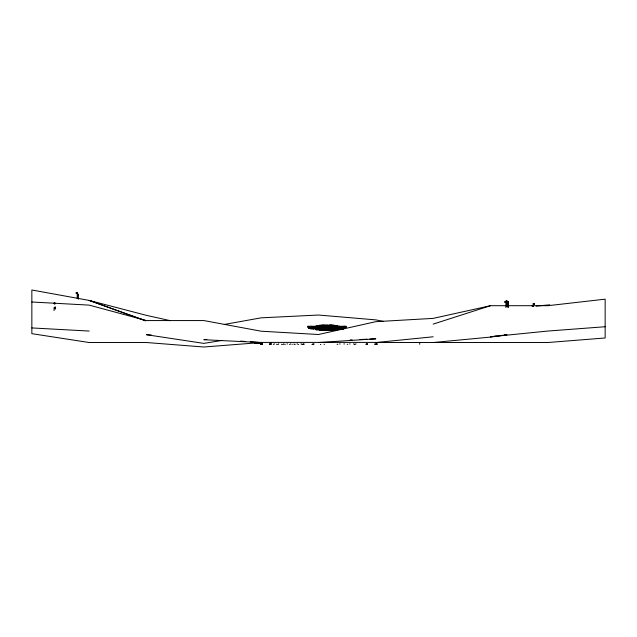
<?xml version="1.0" encoding="UTF-8"?>
<svg xmlns="http://www.w3.org/2000/svg" width="637" height="637" viewBox="0 0 637 637"><rect width="100%" height="100%" fill="white"/><g stroke="black" fill="none" stroke-linecap="round" stroke-linejoin="round"><path stroke-width="0.96" d="M343.431 328.939L343.431 327.729L343.423 328.939L333.78 328.939M342.387 327.378L346.01 327.378L346.002 326.263L335.826 326.263M341.91 328.939L341.958 327.729M344.099 327.378L344.155 326.263M313.285 328.939L313.348 327.729M311.039 326.263L310.975 327.378L313.046 327.378M337.777 328.939L337.865 327.729M339.306 326.263L339.561 327.378L339.473 326.263M318.349 328.939L318.452 327.729M331.869 327.729L331.758 328.939L329.751 328.939L329.64 327.729L330.523 327.729M325.005 327.729L324.663 328.939L324.544 327.729M325.388 328.939L325.73 327.729M330.356 326.263L330.245 327.378L332.625 327.378L332.522 326.263L332.188 327.378M324.352 326.263L324.241 327.378L324.695 327.378L324.352 326.263L325.372 326.263M433.16 324.114L490.49 305.704L547.82 305.704L605.15 299.159L605.15 337.976L547.82 342.523L375.83 342.523L433.16 336.79M490.49 305.704L433.16 318.381L375.83 321.677L318.5 334.505L261.17 331.216L203.84 320.562L146.51 320.562L89.18 305.115L31.85 302.002M224.248 324.464L261.17 317.831L318.5 315.036L375.83 319.885L383.601 321.438M222.305 340.405L203.84 343.383L146.51 334.72L151.455 335.062M507.012 334.783L490.49 337.077L433.16 342.523M496.319 336.01L490.49 336.79L547.82 331.057L605.15 326.733M498.261 335.747L501.176 335.357M504.09 334.966L506.041 334.704M536.163 306.071L549.795 304.82M206.802 339.425L203.84 339.712L261.17 342.523L203.84 347.006L146.51 342.523L89.18 342.523L31.85 333.669L31.85 289.994L89.18 300.417L146.51 315.371L170.398 320.69M318.5 342.523L375.83 338.82L369.898 339.075M344.068 326.55L343.948 326.51M344.068 327.131L343.948 327.1M344.076 327.689L343.948 327.649M350.127 339.943L352.11 339.855M360.016 339.513L366.936 339.21M308.778 326.693L310.641 326.67M310.649 327.259L308.443 327.307L308.913 327.322M310.649 327.808L308.443 327.856L308.913 327.872M343.725 327.155L345.19 327.107L340.867 327.084M315.888 328.373L315.243 328.413M343.733 327.705L345.198 327.657L340.867 327.633M343.733 328.294L345.198 328.246L327.872 328.278M309.908 327.259L312.433 327.227M309.908 327.808L312.433 327.776M311.772 326.646L314.837 326.622M311.78 327.227L314.845 327.203M311.772 327.784L314.845 327.752M324.209 325.284L321.518 325.324L324.137 325.332M329.456 325.308L332.148 325.268L329.528 325.26M324.209 325.515L321.518 325.555L325.149 325.563M329.456 325.539L332.148 325.499L329.528 325.491M314.296 326.614L321.112 326.566M314.296 327.203L332.203 327.092M314.296 327.752L332.211 327.641M329.456 329.823L332.148 329.783L329.528 329.775M324.209 330.03L321.518 330.07L325.149 330.077M329.456 330.046L332.148 330.014L329.528 329.998M324.567 325.268L327.681 325.252M326.319 325.276L319.312 325.332L326.232 325.324M327.346 325.324L334.353 325.26L327.434 325.268M326.319 325.499L319.312 325.563L326.232 325.555M327.346 325.555L334.353 325.491L327.434 325.499M328.931 325.825L337.936 325.722L316.016 325.849M320.849 326.566L324.687 326.542M328.947 327.283L330.914 327.275M325.388 328.286L308.451 328.437L314.758 328.477M324.567 329.783L326.104 329.775M326.319 329.783L319.312 329.847L326.232 329.839M327.346 329.831L337.881 329.64L315.777 329.751L334.361 329.695L327.434 329.783M326.319 330.014L319.312 330.077L326.232 330.07M327.346 330.062L334.353 329.998L327.434 330.006M325.985 325.34L327.553 325.332M326.104 325.491L327.681 325.483M325.985 325.571L327.561 325.563M324.591 326.542L328.437 326.518M324.599 328.262L328.445 328.238M325.985 329.855L327.553 329.847M326.104 330.006L327.681 329.998M325.985 330.085L327.561 330.077M328.366 326.526L332.203 326.502M331.973 326.51L335.739 326.494M331.973 327.092L335.739 327.076M331.973 327.641L335.747 327.625M335.349 326.502L341.504 326.486M335.357 327.084L341.504 327.076M335.357 327.633L341.512 327.625M332.594 328.262L334.632 328.254M77.324 293.402L76.066 293.402L76.066 292.55L77.388 292.55L77.388 298.482M78.423 295.114L77.626 295.114L77.626 294.262L78.47 294.262L78.391 299.207M505.953 301.548L504.623 301.548L504.623 302.392L505.882 302.392L505.882 301.548L505.866 307.472M507.012 301.874L505.754 301.874L505.754 301.022L507.076 301.022L507.076 306.954L507.012 301.022M508.111 302.408L507.315 302.408L507.315 301.556L508.159 301.556L508.159 307.488L508.079 301.556M534.347 303.562L533.026 303.562L533.026 304.406L534.284 304.406L534.284 303.562M533.161 305.521L533.161 306.373L533.169 305.521L531.911 305.521L532.293 306.373M54.057 310.617L54.057 307.647M316.581 326.263L307.982 326.263L307.958 327.378L309.901 327.378M319.575 326.263L316.828 326.263L316.732 327.378L317.027 326.263M310.514 328.939L317.258 328.939M321.47 328.939L318.158 328.939L318.054 327.729M260.883 342.403L375.83 342.403M254.251 342.523L261.17 342.523L250.293 341.782M261.385 343.192L262.197 343.192M270.263 343.192L271.107 343.192M269.897 343.55L270.383 343.55M260.947 343.749L261.831 343.749M260.955 343.932L262.364 343.932M269.905 343.932L271.115 343.932M274.189 343.932L274.603 343.932M278.321 343.932L278.743 343.932M283.29 343.932L283.712 343.932M287.016 343.932L287.645 343.932M290.337 343.932L290.759 343.932M296.961 343.932L297.59 343.932M300.943 343.932L301.707 343.932M303.021 343.932L304.175 343.932M312.751 343.932L314.121 343.932M339.569 343.932L340.15 343.932M343.884 343.932L344.482 343.932M349.506 343.932L350.095 343.932M353.447 343.932L354.212 343.932M355.526 343.932L356.091 343.932M366.251 343.932L367.565 343.932M374.962 343.932L375.519 343.932M376.164 343.932L376.594 343.932M376.754 343.932L377.502 343.932M261.799 344.131L262.364 344.131M270.709 344.131L271.115 344.131M293.832 344.131L294.254 344.131M366.713 344.131L367.565 344.131M260.589 344.291L262.006 344.291M269.539 344.291L270.924 344.291M273.353 344.291L273.767 344.291M276.442 344.291L276.856 344.291M281.411 344.291L281.833 344.291M284.532 344.291L285.36 344.291M291.985 344.291L292.407 344.291M294.668 344.291L295.305 344.291M303.061 344.291L303.809 344.291M312.695 344.291L313.738 344.291M324.09 344.291L324.607 344.291M337.077 344.291L337.865 344.291M347.221 344.291L347.802 344.291M365.869 344.291L367.199 344.291M374.596 344.291L376.236 344.291M376.387 344.291L377.136 344.291M419.711 344.306L419.711 342.324M260.589 344.49L262.006 344.49M269.539 344.49L270.749 344.49M277.684 344.49L278.098 344.49M282.653 344.49L283.075 344.49M289.501 344.49L289.923 344.49M298.204 344.49L298.618 344.49M301.93 344.49L302.559 344.49M303.061 344.49L303.809 344.49M311.915 344.49L312.552 344.49M312.695 344.49L313.444 344.49M320.363 344.49L320.881 344.49M354.475 344.49L355.064 344.49M366.323 344.49L367.199 344.49M375.48 344.49L376.236 344.49M324.663 328.939L325.618 328.939M340.867 326.494L345.19 326.526M31.85 327.936L89.18 331.057M240.412 341.113L245.356 341.448M254.251 342.937L261.17 343.63M330.571 326.263L330.683 327.378M331.431 327.729L331.543 328.939M337.522 327.729L337.61 328.939M311.175 326.263L311.238 327.378M313.086 327.729L313.149 328.939M344.251 326.263L344.298 327.378M341.766 327.729L341.814 328.939M308.021 326.263L308.045 327.378M346.01 326.263L346.01 327.378M533.997 303.562L533.997 304.406M533.87 303.562L533.87 304.406M532.882 305.521L532.882 306.373M532.755 305.521L532.755 306.373M507.92 301.556L507.88 302.408M507.562 301.556L507.562 302.408M506.726 301.022L506.726 301.874M506.598 301.022L506.598 301.874M505.603 301.548L505.595 302.392M505.467 301.548L505.475 302.392M78.224 294.262L78.224 295.114M77.308 292.55L77.308 298.482M77.037 292.55L77.037 293.402M76.91 292.55L76.91 293.402M55.116 303.865L55.116 303.021L53.858 303.021L54.249 303.865M54.83 303.021L54.83 303.865M54.702 303.021L54.702 303.865M321.637 329.831L324.137 329.847L321.637 329.831M55.18 308.945L55.101 306.97L55.18 308.945M270.741 343.749L270.749 343.773M145.586 320.769L89.18 300.417L145.586 320.793"/></g></svg>
